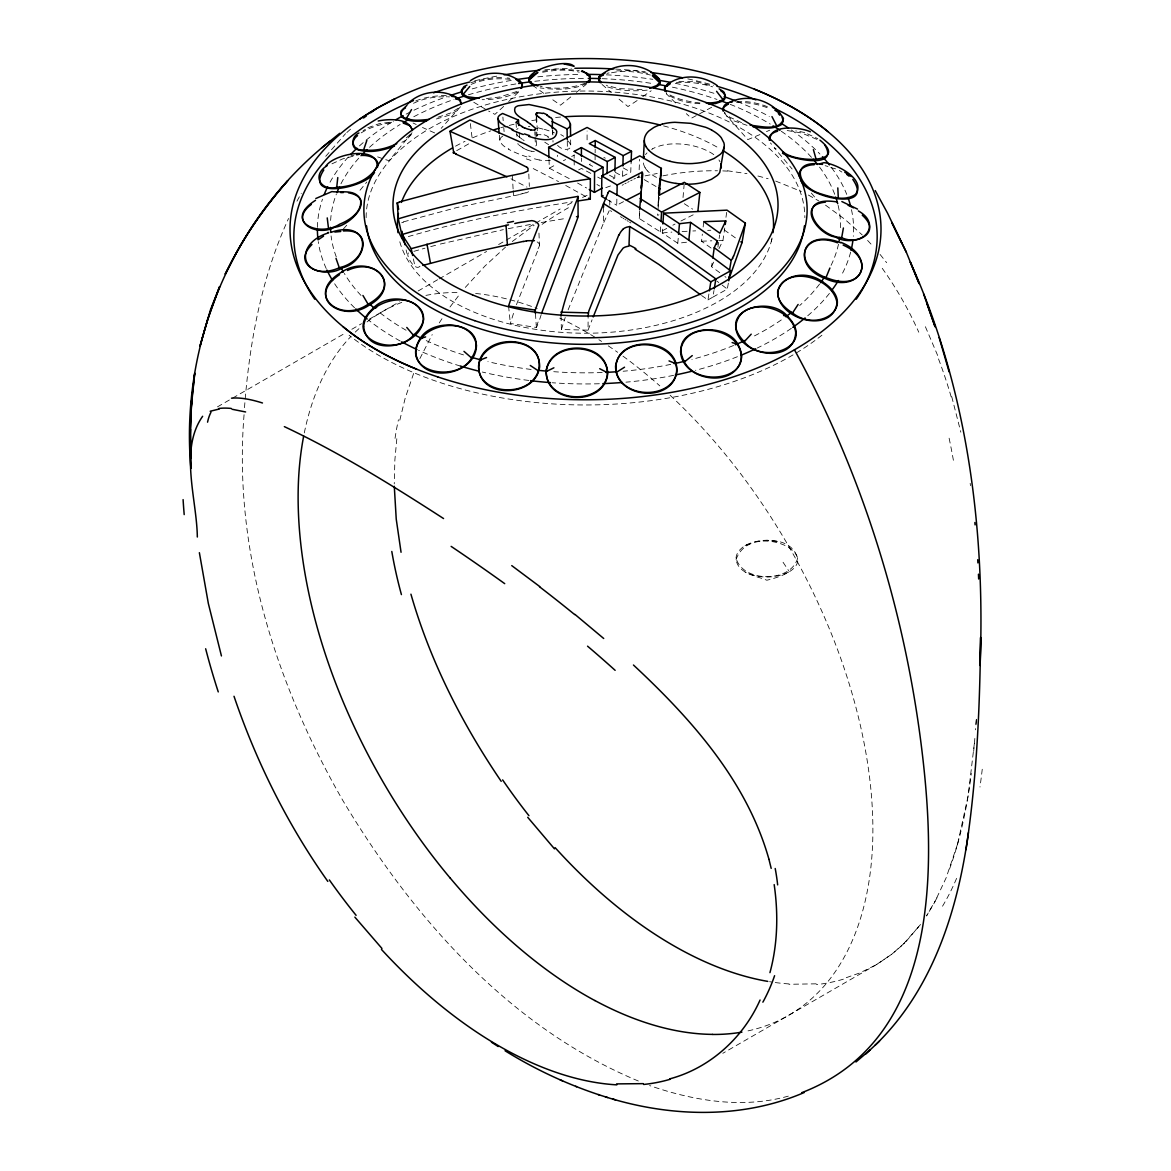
<?xml version="1.0" encoding="UTF-8"?>
<svg xmlns="http://www.w3.org/2000/svg" width="1171" height="1171" viewBox="0 0 1171 1171"><rect width="100%" height="100%" fill="white"/><g stroke="black" fill="none" stroke-linecap="round" stroke-linejoin="round"><path stroke-width="0.75" stroke-dasharray="5 3.75" d="M587.081 139.891L587.095 131.006M560.968 315.628L561.407 329.49L588.062 330.163L588.12 316.316M595.088 159.783L595.131 154.528M595.146 152.786L595.175 149.273M603.548 207.194L603.343 223.515L609.213 210.707M609.754 205.188L609.901 196.801M623.514 201.646L616.722 205.218L616.912 196.787M613.15 178.914L614.76 178.08L614.877 172.913M658.644 197.299L658.043 206.213M615.258 172.313L622.562 176.338L622.826 167.702M622.562 176.338L630.745 172.108L631.14 161.7M666.738 228.433L660.327 231.858L639.249 218.523L639.6 210.18M637.126 177.465L638.854 176.587L639.615 159.315M244.066 414.695C232.97 550.004 276.063 684.376 342.942 800.671C413.319 918.313 510.468 1028.284 639.6 1081.536M658.131 208.701L658.819 196.991M660.327 231.858L660.795 224.671M686.499 242.221L677.789 243.275L662.288 232.956L662.771 225.769M976.336 719.257L975.765 727.206M736.076 559.518C751.401 515.577 845.374 561.377 766.859 580.231C756.159 575.869 738.081 573.702 736.076 559.518C735.505 553.283 740.379 548.716 745.093 545.51C761.311 536.713 793.806 537.343 797.641 559.504M976.292 719.858L975.56 729.826M797.641 558.055C791.172 582.865 742.59 582.865 736.076 558.084M657.956 205.628L658.688 195.733M677.789 243.275L678.243 237.933M683.03 197.533L684.332 182.31M974.843 738.447L974.243 745.254M244.49 407.713C249.364 342.971 261.396 277.82 288.549 218.479M957.776 843.296L968.139 795.753L974.579 741.55M639.249 218.523L639.864 212.039M974.023 747.713L973.672 751.401M659.185 197.548L658.585 202.085L658.483 196.304M711.075 248.032L701.517 241.211L702.337 234.098M703.156 226.984L703.756 221.656M971.286 773.489L971.066 775.231M396.823 438.759L394.876 459.954L394.261 483.886M970.554 779.286C966.485 809.732 960.118 840.017 949.564 868.911M719.77 272.667L711.587 266.681L712.554 259.786M717.911 247.213L719.638 234.947M725.961 217.323L727.001 210.151M718.979 248.691L722.946 240.465L724.747 228.038M701.575 295.516L707.972 299.908L709.114 292.691M707.972 299.908L712.919 297.097L713.988 290.51M712.919 297.097L727.293 289.105L728.494 282.445M399.823 420.169L405.254 397.906L414.066 372.188M561.407 329.49L565.242 317.443M772.07 238.02L771.294 241.431L772.026 238.196M553.005 142.072L552.975 140.491M957.497 844.276L946.139 877.826L934.707 902.182M537.796 324.718L536.377 327.47L510.336 323.445L514.581 310.008M541.222 314.56L538.821 322.054M385.757 159.695L389.021 160.676L412.031 132.733M516.426 304.738L538.294 249.189M588.062 330.163L592.072 319.815M568.111 309.876L603.211 223.807M711.587 266.681L714.251 260.884M419.877 358.589L432.216 334.584M936.99 897.864L926.495 915.971L934.487 902.578M296.966 201.163L301.298 193.259M439.257 322.918L442.96 317.195M449.986 307.022L460.013 293.833M325.728 156.314L345.533 133.67M410.143 134.548L405.664 138.441M360.009 190.258L366.801 182.032M460.51 106.722L441.189 128.342M465.268 287.437L484.955 266.022L505.506 247.125M343.396 228.945L348.211 223.588M905.944 941.601L920.728 924.27L903.251 944.265M411.445 134.445L406.103 140.066L401.902 142.291M904.539 943.006L891.804 954.189L877.665 963.879L722.814 1053.3M503.691 106.415L494.909 114.377L488.644 111.084M508.668 101.599L519.865 90.767C508.58 97.53 495.172 99.652 482.145 99.681M901.816 945.626L891.804 954.189L876.332 964.67M517.889 143.491L518.27 144.677M516.689 129.557L517.084 129.191A8.636 3.879 -3.7 0 1 518.021 128.561M346.792 132.543L353.1 126.892M570.76 96.959L560.499 105.17L549.887 97.764M576.41 92.348L586.305 84.268M512.254 241.533L534.137 225.242M528.633 191.722L526.086 192.966M637.112 100.574L627.963 106.561L617.922 98.203M642.733 96.637L651.178 90.753M361.18 132.879C370.929 126.805 382.258 123.57 393.661 122.648M586.788 83.229C572.678 90.665 555.654 89.757 540.168 87.913M502.754 136.143C495.45 140.183 504.218 147.385 508.887 148.995M363.098 130.713L365.396 129.322M557.572 145.35C564.056 152.698 576.718 149.332 567.481 140.418M217.44 406.879L345.694 332.842M351.827 329.271L361.517 323.694M369.187 319.244L399.531 301.752M418.12 291.008L438.627 279.152M439.11 278.903L486.609 251.472M498.612 244.534L534.913 223.573M535.689 223.134L560.162 208.994M413.524 103.311C424.561 97.852 437.325 96.242 449.503 96.9M456.705 150.649L470.113 143.067M458.256 108.142L451.113 112.826L438.027 117.217M651.603 149.434L652.452 148.951M711.661 107.278L691.402 118.212L686.308 113.675M874.971 965.446L859.573 973.028L843.179 978.751M471.108 84.414C483.828 78.794 498.422 77.842 512.122 79.526M549.023 159.49L549.287 168.185L557.001 164.072M567.291 205.071L573.936 201.632M622.152 185.238L623.47 184.535M658.936 214.747L657.721 215.391L657.487 213.986M624.831 183.818L626.236 183.086M672.842 225.198L675.038 224.056M563.383 160.734L565.652 159.549M627.671 182.339L629.149 181.564M578.635 169.897L581.46 168.448L592.98 174.538M590.286 163.999L589.247 164.54L595.102 167.585M630.657 180.788L632.208 179.983M680.907 221.026L694.623 214.088M633.804 179.163L635.443 178.314M571.668 156.46L574.229 155.157M331.935 163.838L342.591 158.919L354.125 155.977M457.1 110.689L449.079 115.256L435.378 119.252M582.543 197.431L588.31 194.796M516.718 91.528L499.783 97.003L484.926 98.759M759.964 134.563L747.845 139.598L724.22 112.958M766.463 131.635L769.728 130.186M788.625 572.077C775.056 578.635 758.662 578.723 745.093 572.077M542.612 71.255L556.679 68.943L574.185 69.997M745.093 545.51L750.67 543.564M403.468 221.846L456.807 207.56L519.792 194.518M415.734 100.955C425.615 96.886 436.198 95.729 446.795 95.378M419.994 266.227C414.915 271.979 404.888 254.283 408.606 252.921M367.811 127.771L378.921 123.775L393.412 121.711M611.482 72.822C624.319 69.997 637.785 71.826 650.388 75.046M413.875 251.355L424.956 248.193M408.313 236.586C462.077 220.807 517.245 210.443 572.546 201.793M430.708 246.613L438.437 244.549M440.311 244.066L503.34 229.633M788.303 1096.129C742.59 1108.981 693.7 1100.872 649.598 1085.561M637.185 177.743L639.161 177.26M585.207 83.185C571.067 88.615 554.864 89.64 540.109 86.171M470.903 82.687C480.9 79.613 491.132 77.359 501.656 77.667M645.089 175.87L657.224 173.469M508.273 228.652L532.966 223.998M606.959 73.334L609.125 72.909M541.207 222.534L566.12 218.362M736.764 101.526C748.181 100.882 759.803 103.297 770.298 107.878M662.288 232.956L671.861 232.107M676.267 82.731C688.533 81.37 700.887 83.302 712.627 86.859M350.993 155.714L353.891 155.289M616.766 70.875L634.477 70.553L648.149 73.436M678.858 81.589L696.042 81.677L712.729 86.098M536.977 136.173A6.689 3.147 -1.9 0 1 537.518 134.782L537.913 134.738A7.787 3.703 -2.7 0 1 543.081 135.119L543.403 135.236M755.105 541.646L766.888 540.299L778.656 541.661M816.143 983.83L789.049 984.284M542.641 72.265C554.615 70.07 567.35 68.913 579.235 72.163M682.122 231.551L687.362 231.258M692.851 230.98L695.676 230.848M701.517 241.211L711.836 240.802M707.65 230.35L710.812 230.248M642.03 89.538L618.551 88.601L606.271 85.234M718.687 240.582L722.946 240.465M647.182 90.123C632.75 91.558 618.01 90.899 604.324 85.805M699.819 103.721C688.065 103.18 675.945 100.501 666.226 93.621L677.526 104.892M576.776 70.289L579.191 70.406M736.559 102.506C748.02 102.097 759.511 104.424 770.094 108.859M727.44 170.776L746.966 173.63M787.205 130.523L801.476 132.967L817.519 139.598M699.921 102.96C689.251 101.716 678.492 99.828 669.051 94.5M507.131 77.901L509.663 78.281M747.01 125.341L733.734 120.803L726.342 115.944M804.726 132.557L795.899 130.698M539.275 159.988L533.522 158.597M830.751 167.57L836.606 169.122M538.221 127.873L544.222 129.439M757.944 176.001L768.132 178.724M825.131 165.697L827.97 166.443M741.565 122.648L729.855 117.217L726.693 114.275M775.685 181.081L801.315 191.473M377.648 156.87L384.132 159.197M434.646 132.923L422.468 127.463M526.657 149.829L522.661 147.839M807.478 133.86L817.797 138.661M413.07 123.014L416.203 124.492M511.039 178.797L526.979 187.14M533.215 168.565L558.538 181.607M549.287 168.185L570.701 179.353M547.735 137.007L548.701 137.505M603.841 157.426L605.319 158.202M808.385 195.045L818.778 200.914M609.462 175.211L614.76 178.08M565.739 185.472L586.788 197.123M597.693 177.084L600.562 178.636M577.566 183.057L586.569 187.989M623.221 167.907L630.745 172.108M596.947 184.491L599.684 186.013M638.854 176.587L640.186 177.333M644.152 179.602L657.414 187.301M607.266 199.656L616.722 205.218M776.036 148.761L774.177 147.663L792.138 169.005M611.73 211.453L610.457 210.707M473.772 102.258L487.151 110.206M620.498 216.679L622.138 217.66M623.031 218.201L623.967 218.757M624.963 219.372L626.017 220.002M627.129 220.675L628.315 221.407M629.559 222.168L630.891 222.973M839.314 170.41L841.847 172.035M544.764 142.203L548.57 144.662M684.318 203.725L692.647 209.155M537.152 241.899L537.665 242.251A7.538 4.567 -2.5 0 1 539.245 244.022M825.526 205.159L845.008 219.431L862.266 234.976M524.154 140.608L522.808 139.7M724.176 229.897L736.149 238.401M522.164 139.247L518.402 136.319M532.556 85.278L544.12 93.592M724.908 276.517L725.947 277.307M717.033 281.216L718.774 282.533M722.229 285.168L727.293 289.105M602.04 84.458L611.306 92.48M517.948 135.895L516.748 134.533M867.594 240.406L873.259 246.539M724.381 112.226L725.376 113.353M880.109 254.473L886.652 262.685M811.357 193.069L816.773 199.685M770.459 142.935L771.513 144.267M783.062 562.27L788.625 570.643M718.935 159.929L720.033 161.818M645.089 167.658L644.723 166.985A42.419 21.868 5.2 0 1 643.743 164.569A39.58 20.405 5.2 0 1 643.23 161.51M925.397 326.724L938.981 358.589M951.76 396.735L960.835 432.187M406.132 249.95L406.908 253.434M413.378 258.893L415.207 267.427M970.159 483.33L970.496 485.687M470.361 123.628L472.118 138.105M508.565 306.012L510.336 323.445M499.344 135.236L499.812 140.652M502.886 117.1L503.193 120.73M503.793 128.005L504.101 131.635M535.454 313.579L536.377 327.47M516.016 122.384L516.499 129.557M516.616 131.342L516.967 136.729M519.28 132.704L519.734 139.905M512.298 175.313L513.103 188.912M513.205 190.61L513.498 195.718M536.64 116.661L536.977 123.906M537.065 125.721L537.489 134.782M536.157 117.7L536.494 124.931M536.845 132.177L537.021 135.792M534.81 131.738L534.971 135.294M535.045 137.066L535.454 145.936M535.894 131.855L536.552 146.726M528.794 173.981L529.351 186.409M538.967 233.073L539.45 245.544M552.712 129.908L552.873 135.294M552.346 130.493L552.449 134.079M567.276 141.31L567.408 150.181M570.643 139.905L570.716 145.248M574.127 154.835L574.156 158.305M574.171 160.032L574.229 166.97M581.416 158.012L581.431 161.496M594.883 337.189A399.296 230.526 60 0 0 566.735 321.483A407.537 235.283 60 0 0 558.933 317.736M598.908 339.707A399.296 230.526 60 0 1 601.587 341.405M608.276 345.855A407.537 235.283 60 0 1 617.629 352.295M622.957 356.13A407.537 235.283 60 0 1 659.8 385.859M670.119 395.256A407.537 235.283 60 0 1 720.868 448.961A399.413 230.614 60 0 1 745.078 479.656A410.07 236.762 60 0 1 824.443 617.176A399.413 230.614 60 0 1 843.266 665.611A407.537 235.283 60 0 1 872.717 818.441A399.296 230.526 60 0 1 872.278 850.702A407.537 235.283 60 0 1 838.948 966.104A399.413 230.614 60 0 1 824.457 985.689A410.07 236.762 60 0 1 745.063 1031.49M304.299 432.919A407.537 235.283 60 0 1 332.052 360.829A399.413 230.614 60 0 1 346.543 341.244A410.07 236.762 60 0 1 350.832 336.575M355.267 332.11A410.07 236.762 60 0 1 361.019 326.841M367.021 321.923A410.07 236.762 60 0 1 401.843 302.352M425.922 295.399A399.413 230.614 60 0 1 458.476 292.487M475.616 293.467A407.537 235.283 60 0 1 537.211 308.515M662.888 175.84A385.522 311.53 -80.4 0 1 717.486 170.776M722.785 170.907A385.522 311.53 -80.4 0 1 727.411 171.112M605.758 187.682A431.865 351.856 88.7 0 1 612.257 185.325M542.114 224.334A477.695 395.827 80.7 0 1 568.447 207.721M395.037 438.378A353.744 305.163 24.3 0 1 398.433 419.789M788.947 983.918A407.113 236.615 60.5 0 1 769.552 981.693M843.369 979.176A402.985 236.469 61.2 0 1 816.45 984.621M956.605 878.338A400.511 216.781 71.7 0 1 942.406 906.398M982.249 769.245A353.715 103.399 87 0 1 979.981 787.044M949.11 438.188A477.666 301.781 89.3 0 1 953.941 463.379M938.513 358.926A433.153 319.273 -86.6 0 1 951.233 397.042M882.231 268.305A385.493 289.457 -85.4 0 1 918.781 332.213M821.925 335.184A291.667 168.39 0 0 1 349.075 335.184M474.709 80.799A291.667 168.39 0 0 1 497.031 76.1M544.866 69.821A291.667 168.39 0 0 1 571.302 68.372M615.624 69.074A291.667 168.39 0 0 1 645.265 71.753M687.787 78.867A291.667 168.39 0 0 1 713.49 85.249M850.629 252.16A268.1 154.792 0 0 1 840.968 276.107M829.419 293.409A268.1 154.792 0 0 1 807.727 315.76M791.347 328.334A268.1 154.792 0 0 1 757.271 348.007M737.423 356.701A268.1 154.792 0 0 1 695.428 370.343M673.618 375.349A268.1 154.792 0 0 1 625.958 382.17M599.362 383.737A268.1 154.792 0 0 1 552.331 382.756M528.78 380.443A268.1 154.792 0 0 1 482.306 372.027M460.364 366.055A268.1 154.792 0 0 1 418.559 350.275M400.233 341.039A268.1 154.792 0 0 1 368.514 320.078M354.55 307.783A268.1 154.792 0 0 1 333.501 281.991M326.226 268.54A268.1 154.792 0 0 1 318.263 241.607M317.414 227.379A268.1 154.792 0 0 1 322.479 199.172M330.032 182.208A268.1 154.792 0 0 1 348.563 156.724M359.438 145.936A268.1 154.792 0 0 1 392.841 121.506M406.132 114.114A268.1 154.792 0 0 1 446.868 96.666M472.162 88.879A268.1 154.792 0 0 1 512.883 80.155M537.782 76.847A268.1 154.792 0 0 1 580.304 74.402M606.285 74.842A268.1 154.792 0 0 1 652.833 79.335M675.316 83.317A268.1 154.792 0 0 1 713.944 93.299M737.423 101.614A268.1 154.792 0 0 1 769.303 116.471M791.347 129.981A268.1 154.792 0 0 1 819.92 154.045M831.556 167.687A268.1 154.792 0 0 1 846.735 194.371M851.463 209.653A268.1 154.792 0 0 1 853.322 236.279M838.509 244.154A255.029 147.239 0 0 1 830.21 267.076M819.554 284.085A255.029 147.239 0 0 1 799.705 305.514M781.306 319.932A255.029 147.239 0 0 1 752.748 336.765M733.588 345.474A255.029 147.239 0 0 1 691.9 359.424M670.763 364.371A255.029 147.239 0 0 1 623.133 371.236M602.216 372.524A255.029 147.239 0 0 1 553.751 371.69M531.166 369.465A255.029 147.239 0 0 1 487.897 361.634M463.54 354.915A255.029 147.239 0 0 1 425 340.029M406.088 330.251A255.029 147.239 0 0 1 377.56 310.842M361.005 295.458A255.029 147.239 0 0 1 344.274 273.399M336.297 256.917A255.029 147.239 0 0 1 331.086 235.927M330.617 220.441A255.029 147.239 0 0 1 336.297 194.284M340.966 183.774A255.029 147.239 0 0 1 359.863 156.958M369.509 147.312A255.029 147.239 0 0 1 400.131 124.463M413.787 116.734A255.029 147.239 0 0 1 454.026 99.433M468.371 94.807A255.029 147.239 0 0 1 516.865 83.785M534.781 81.297A255.029 147.239 0 0 1 586.51 78.355M602.216 78.677A255.029 147.239 0 0 1 652.364 83.507M672.403 87.166A255.029 147.239 0 0 1 716.974 99.433M730.221 104.351A255.029 147.239 0 0 1 770.211 124.067M781.306 131.254A255.029 147.239 0 0 1 812.045 157.968M819.554 167.116A255.029 147.239 0 0 1 835.128 195.425M838.114 205.379A255.029 147.239 0 0 1 840.471 228.974M771.894 239.045A188.048 108.566 0 0 1 585.5 333.237A188.048 108.566 0 0 1 399.106 239.045M455.548 146.185A188.048 108.566 0 0 1 465.019 141.31M472.63 137.827A188.048 108.566 0 0 1 490.766 130.874M500.778 127.741A188.048 108.566 0 0 1 514.289 124.185M531.78 120.613A188.048 108.566 0 0 1 536.801 119.793M555.61 117.481A188.048 108.566 0 0 1 560.836 117.027M663.562 125.897A188.048 108.566 0 0 1 718.467 147.897M522.12 193.815A62.648 32.364 -3.9 0 1 519.69 194.327M525.852 192.717A26.435 13.95 -3.7 0 1 522.046 193.683M401.712 222.753A35.145 21.063 -11.5 0 1 403.614 222.109M538.118 321.996A86.83 58.155 -12.6 0 1 537.035 324.63M539.597 244.007A20.127 12.017 -5.7 0 1 537.796 249.086M713.798 154.674A37.326 18.707 5.9 0 0 711.5 153.094C699.35 145.848 684.757 143.213 670.749 144.004A35.657 18.297 5.8 0 0 660.707 145.628L658.936 146.199A40.092 20.785 6.3 0 0 652.349 148.893M656.477 177.421A39.668 20.551 4.7 0 1 647.592 170.981M647.548 170.995A36.579 18.941 4.7 0 1 645.06 167.658M645.514 154.66A36.389 18.751 5.7 0 1 647.007 152.903M522.983 147.722A46.84 21.532 -0.1 0 1 519.016 144.999M531.78 151.279A16.277 7.919 -2.4 0 1 526.701 149.8M534.357 151.381A7.831 3.879 -2.7 0 1 531.81 151.249M528.384 126.585A15.516 7.026 -3.5 0 1 529.907 126.629M536.333 128.225A45.288 21.459 -4.1 0 1 537.504 128.473M544.339 129.337A98.32 52.314 -6.9 0 1 554.41 132.879M560.763 134.592A68.635 36.286 -6.6 0 1 563.661 136.275M544.12 134.753A28.763 14.711 -5.5 0 1 548.335 136.729M557.63 155.216A17.433 8.914 -3.3 0 1 557.264 156.49M550.355 160.295A13.54 6.909 -1.9 0 1 544.925 160.632L542.568 160.456A23.581 11.871 -1.8 0 1 540.826 160.251A21.356 10.627 -1.7 0 1 539.26 160.003M530.931 160.412A89.816 41.863 -0.4 0 1 526.306 158.89M530.361 156.519A110.747 43.137 3.2 0 1 528.721 156.006M526.965 156.929A102.184 44.103 1.2 0 1 508.375 149.171M366.128 217.689A219.372 126.658 0 0 1 585.5 91.031A219.372 126.658 0 0 1 804.872 217.689"/><path stroke-width="1.5" d="M588.12 316.316L588.72 311.281L618.786 234.99M578.459 200.885L590.286 199.099L590.36 178.797L525.75 144.428L471.503 120.598L469.937 119.998L449.986 131.313L453.821 153.167M461.447 104.395L459.837 100.369L455.797 98.525M595.19 147.531L595.249 140.52L623.177 155.626L631.52 151.293L631.14 161.7M589.233 189.468L594.444 192.381L594.575 171.961L603.065 167.263L602.963 175.796M606.329 199.099L601.601 196.362L601.835 176.001L639.776 155.86L661.352 168.346L659.478 192.732M603.548 207.194L603.592 203.564L608.13 192.761M607.09 173.557L607.281 161.539L615.229 157.412L614.921 171.186M616.956 195.103L617.176 184.989L601.835 176.001M622.87 165.975L623.177 155.626M622.635 229.443L623.748 228.594A11.388 6.982 2.3 0 1 626.866 227.159L629.691 226.545L628.973 246.1L626.207 246.715A11.256 6.894 2.2 0 0 623.133 248.12L617.981 255.015L593.199 316.946M639.629 209.419L642.645 175.328A29.246 16.321 0.5 0 0 642.733 174.274L642.542 173.015A6.894 3.85 2.2 0 0 642.074 172.196L617.176 184.989M640.669 201.998L641.108 191.883M641.254 188.516L641.386 185.135M641.386 187.521L642.074 172.196M643.421 157.997L644.328 140.447M412.192 130.567C409.616 117.627 387.777 118.9 378.204 121.008M661.015 221.07L661.6 212.083L699.863 192.425L684.332 182.31L658.922 195.323L658.673 193.654A61.258 35.203 5.1 0 1 658.673 192.293L659.244 186.013M662.888 223.983L663.591 213.195L727.001 210.151L745.385 223.222L741.99 242.66L730.441 274.834M678.551 234.39L679.458 223.72L663.591 213.195M840.778 242.778C800.788 227.159 789.722 265.919 828.848 278.625C865.75 292.062 874.576 255.117 840.822 242.338M607.632 372.832C604.909 405.195 546.813 404.654 546.11 371.631C549.419 339.766 606.373 340.278 607.632 372.832L599.698 368.689M688.826 240.201L690.583 222.417L679.458 223.72M641.108 201.163L641.035 201.924M697.931 210.853L699.863 192.425M327.09 165.711C311.603 174.903 320.342 191.341 336.721 187.36L337.775 177.582M659.288 185.618L660.459 176.836A67.142 37.472 0.7 0 0 660.561 175.167M712.802 258.059L714.237 247.725L717.311 240.963L690.583 222.417M716.828 244.446L717.311 240.963M685.577 184.213A38.965 19.658 4.8 0 0 692.632 184.023L694.989 183.847A38.058 19.117 4.8 0 0 705.103 181.798L711.456 179.309L717.208 175.504A34.808 17.536 5.1 0 0 719.784 172.371L724.22 146.931A39.243 19.761 5.4 0 0 723.854 142.745L721.277 137.739A37.984 18.999 6 0 0 711.587 130.083M725.259 224.481L725.771 220.938L703.756 221.656L719.872 233.205L725.771 220.938M874.971 1045.381C932.731 990.022 957.878 909.867 968.432 832.566M965.958 849.722C976.746 779.549 979.864 708.382 980.61 637.478L980.098 665.465C985.323 528.136 967.173 388.157 910.277 262.07L919.147 283.675L906.369 252.307L891.717 222.344L906.369 252.307M709.392 290.891L710.812 281.86L730.587 270.808C692.31 241.782 650.871 212.536 609.374 190.8A35.598 20.756 2.7 0 0 608.027 192.747M714.266 288.856L715.862 278.976L714.354 277.805L661.849 240.187L603.592 203.564M724.22 146.931L722.727 151.322A35.964 18.107 5.1 0 1 720.209 154.426L714.047 158.524L707.533 161.1A39.404 19.79 4.7 0 1 697.082 163.15L692.31 163.559A39.96 20.2 4.9 0 1 685.02 163.501L677.614 162.798A37.955 19.512 4.8 0 1 670.002 161.291M729.474 270.428L731.231 260.299L732.826 258.22M858.358 210.926C882.553 224.408 863.1 247.388 841.686 237.698L843.398 227.994M728.801 280.791L730.587 270.808M661.352 168.346L660.737 172.283A91.192 50.602 8.7 0 0 660.707 175.182M560.968 315.628C569.911 277.103 588.823 240.758 603.475 203.856M479.642 360.214C470.64 394.612 529.219 400.233 538.367 370.87C547.033 336.882 489.39 331.481 479.642 360.214L486.55 357.536M769.947 972.647C777.72 944.046 778.393 913.848 774.177 884.603M605.056 73.056L599.098 76.671L598.63 79.774L600.24 82.731M577.801 197.431L577.962 196.801A4.83 2.796 -0.5 0 0 577.991 196.421L522.734 205.789L473.552 215.845L418.032 229.838L402.692 234.332L403.058 235.708A48.86 29.641 -10.3 0 0 403.717 237.04M552.288 128.693L552.463 119.515L550.751 117.437M541.705 312.994L572.809 231.243M377.384 167.438C380.648 158.729 368.997 155.011 362.351 155.465M577.508 198.47L546.345 279.21L535.235 310.11L535.454 313.579M358.911 132.967C349.017 137.885 352.208 151.527 363.654 149.844L366.845 140.418M733.69 256.156L745.385 223.222M573.19 230.292L577.976 217.264A7.553 4.377 -0.4 0 0 578.108 216.489M826.111 277.293L829.902 268.027M643.962 157.529L644.387 156.533M760.067 1000.019C743.322 1037.726 709.919 1068.142 669.797 1078.857M460.862 104.219L460.408 99.945C444.878 88.206 421.062 89.991 407.508 104.087M729.592 276.824L728.874 278.01M599.098 76.671C615.975 61.287 643.991 61.639 659.375 79.043L660.078 82.219L658.146 85L649.627 88.264M573.731 66.088C564.568 56.515 507.497 76.554 537.884 85.966M420.111 338.595C399.135 372.612 457.334 383.561 471.65 358.033C492.654 324.411 434.895 313.857 420.111 338.595L425.615 336.911M406.923 105.346L401.082 110.982C399.706 114.509 402.941 118.183 406.469 118.359L411.533 109.576M521.739 88.206L522.134 84.268L517.919 81.033M792.533 312.979C818.602 333.676 859.368 306.099 822.847 282.035C796.529 262.187 755.573 289.574 792.533 312.979L798.124 304.46M536.889 112.987L535.981 114.085A5.343 2.518 -2.2 0 0 536.142 114.846L538.748 117.1M311.984 244.476C289.632 266.534 325.655 279.327 342.561 267.749C364.547 262.802 374.31 228.506 343.425 230.994M323.781 170C303.201 201.368 367.474 186.906 374.515 172.357M466.995 85.059L463.936 86.595L461.228 90.679L463.174 94.339L469.761 86.478M520.817 88.367C522.486 86.947 522.998 84.166 521.402 82.497C507.38 70.509 485.409 70.392 470.332 80.726M744.258 341.712C714.778 311.808 769.142 293.584 787.79 316.58C817.007 346.967 762.541 365.513 744.258 341.712L751.211 334.174M372.949 308.471C341.405 337.16 393.676 358.575 413.436 335.257C445.287 307.08 393.061 285.973 372.949 308.471L376.638 307.519M465.473 86.932C462.208 88.747 459.603 93.182 463.379 96.066L469.688 98.73L474.138 99.052M202.642 416.276C179.075 449.62 196.874 499.109 197.328 537.021M717.15 85.542C702.351 74.49 679.195 73.553 665.23 86.303C663.796 88.001 664.513 90.899 666.46 91.909M855.957 1061.995L870.141 1049.875M865.72 1054.046L879.538 1041.063M534.723 129.966L535.542 129.073A4.011 2.005 -2.8 0 0 535.733 128.488L529.863 123.526M516.016 122.384L518.475 120.115L502.579 113.47L500.061 114.919A11.886 5.562 -4.2 0 0 498.773 116.163A13.335 6.25 -4 0 0 497.953 117.817L499.183 133.435M329.885 141.208C232.487 218.289 179.749 344.933 190.902 468.429L190.39 429.04L191.634 400.731L194.752 373.095L190.844 411.328L191.634 400.731L190.068 439.549L190.39 429.04L190.741 458.066M529.029 80.082L536.655 73.363M357.55 135.646C352.939 138.734 350.495 146.287 356.555 149.346C368.982 153.679 382.566 150.678 394.481 146.053M311.325 204.427C287.817 222.109 317.282 237.069 334.569 227.247C350.188 225.944 377.223 197.811 348.49 192.82M684.435 361.956C666.226 327.675 724.307 319.039 738.008 344.45C756.246 379.111 697.623 388.128 684.435 361.956L692.251 355.589M321.557 147.97L339.766 133.304M325.845 166.267C332.784 154.396 378.101 144.487 377.15 166.75C369.172 180.495 351.9 186.613 336.721 187.36M318.571 239.499L323.547 236.147M586.773 82.468L589.818 79.643L590.272 76.481L586.788 73.041L581.431 71.329M719.184 88.864L723.59 91.66C730.411 101.555 712.07 103.663 705.762 102.682M341.683 272.111C304.182 293.672 339.751 324.162 368.104 304.211C406.088 283.323 370.285 253.024 341.683 272.111L343.279 271.57M363.537 118.008L366.435 115.9M370.768 112.738L376.55 108.522L394.876 98.803M359.702 119.105L376.55 108.522M339.531 274.658C304.958 297.902 342.547 323.152 368.602 305.514C401.887 287.393 377.574 256.156 347.494 270.442M616.429 372.305C610.325 338.404 667.763 334.364 676.209 363.844C682.708 398.155 624.275 402.385 616.429 372.305L624.538 367.196M552.068 121.535L567.071 128.898L568.491 127.932A12.398 6.133 -1.6 0 0 569.794 126.527A13.584 6.719 -1.7 0 0 570.409 124.99C569.384 116.778 558.962 114.173 552.727 110.835A103.619 54.92 -6.8 0 0 544.5 107.864L529.058 104.541L518.241 105.756A8.87 3.996 -3.6 0 0 515.123 107.586C512.195 114.948 523.188 118.344 527.872 122.267M396.764 143.638C386.708 148.644 374.866 151.396 363.654 149.844M453.045 152.772L454.275 152.054M405.517 107.878C402.268 109.269 399.662 113.66 401.858 116.939C408.781 122.633 418.237 120.92 426.566 121.111M594.444 192.381L602.172 188.107M601.601 196.362L603.065 195.557M548.979 157.748L548.657 147.297L587.095 127.449L631.52 151.293M315.497 200.329C282.899 220.938 318.088 238.094 339.839 224.1C349.573 220.265 362.688 211.702 360.492 199.612C355.281 188.648 341.273 192.922 331.876 191.59L315.804 198.514M530.229 76.364L537.943 72.558M574.097 151.381L581.387 147.59L607.281 161.539M626.368 200.168L641.166 192.63M595.249 140.52L589.306 143.594L615.229 157.412M588.091 82.482L589.13 81.955C591.501 79.584 590.199 75.295 586.847 74.798M750.113 125.195C760.081 126.029 780.384 131.825 783.458 118.447C771.894 98.437 743.614 92.231 724.586 105.112L723.297 107.556L723.693 110.879M546.11 371.631L553.898 367.796M670.061 84.005L665.128 87.049L664.747 91.001M534.137 75.12L529.526 78.662L528.926 80.536L530.243 83.126L534.093 85.659M801.711 1092.689C941.191 1038.999 936.683 864.71 920.787 741.433C903.09 604.675 860.758 470.83 794.45 349.792M331.7 232.121C369.553 219.416 373.183 259.245 339.312 267.793C302.791 283.309 290.832 244.534 328.714 232.78L328.129 232.326M210.165 411.255L219.24 409.016M804.316 1092.47C741.653 1119.447 669.666 1117.134 605.436 1096.876M728.142 104.087L723.561 107.381L722.99 111.011M670.163 83.258L667.221 84.151M777.588 131.211C773.533 132.294 767.986 134.943 769.259 140.11M399.238 201.983L453.221 187.609L523.159 173.103L527.931 171.083L528.048 168.419A13.862 7.699 -3.1 0 0 526.833 167.248M402.458 236.264L402.59 238.284L398.301 218.816C461.037 200.007 525.662 188.458 590.36 178.797M422.863 265.407L466.248 253.917L523.335 241.402M662.362 124.155L660.766 124.624A39.551 20.405 6 0 0 658.658 125.326A41.834 21.678 6.2 0 0 653.74 127.537L649.115 130.771A37.648 19.409 5.8 0 0 646.041 134.372L645.06 136.363A40.604 20.932 5.2 0 0 644.753 143.579A43.254 22.293 5.2 0 0 645.792 146.038L646.172 146.741M508.551 224.847L457.759 236.132L411.197 248.662L403.644 237.054M819.846 163.808L824.077 162.667C835.772 163.706 867.008 179.265 855.401 194.474C845.242 201.397 831.805 197.299 821.003 193.903C796.953 186.979 789.517 158.671 822.54 164.438M603.255 75.134L600.606 76.174L598.674 78.955L601.382 82.76M356.672 154.821L359.321 154.294M526.511 240.743L534.444 240.641M653.696 88.118L658.102 85.761L660.02 83.243L659.829 81.355L655.994 77.637M819.949 140.154C849.78 164.16 793.543 162.74 782.945 151.601M334.862 232.048L340.746 231.492M577.493 216.576L576.483 216.737M814.167 164.745C807.156 164.599 796.178 169.063 799.866 177.86M708.323 103.97L715.642 103.531L722.595 101.13C727.454 98.262 724.6 92.919 720.78 90.767M643.274 1083.643L616.532 1083.892M825.453 202.129C796.104 205.013 818.5 234.947 835.538 237.025C851.537 247.022 884.368 234.815 862.251 215.186M479.188 98.247L467.58 96.812L463.174 94.339M730.221 102.199L732.168 102.097M429.245 119.383C421.736 119.984 413.641 121.345 406.469 118.359M340.688 192.571L343.425 192.542M560.85 312.159L588.12 312.862M683.191 184.169L675.945 183.452M455.475 96.842L451.611 96.344M836.606 201.88C793.982 195.015 813.86 235.839 841.686 237.698M232.019 409.25L245.603 411.958M535.235 310.11L508.565 306.012L517.172 280.498L538.689 225.593A10.217 6.192 -2.7 0 0 538.44 224.422A6.777 4.099 -2.5 0 0 537.635 223.237L536.742 222.505A11.3 6.865 -2.8 0 0 534.225 221.158L533.8 221.056A7.275 4.406 -2.6 0 0 531.678 220.631L518.299 222.695A142.481 72.309 -5.5 0 1 514.786 223.5M403.483 123.175L410.084 125.795L412.529 130.127M564.1 63.922L573.995 66.162M652.54 74.929L659.375 79.043M783.619 315.467L787.79 316.58M669.988 161.291L667.543 160.617A34.691 18.048 4.6 0 1 664.308 159.563L661.308 158.348A48.45 24.884 4.9 0 1 658.863 157.192A40.092 20.771 4.7 0 1 648.705 150.122M820.695 281.421L822.847 282.035M542.524 113.499L541.822 113.309A7.787 3.703 -2.7 0 0 536.889 112.958M752.894 126.673C762.365 128.254 773.27 129.747 781.862 124.36L783.297 120.906L782.096 117.217M505.052 1050.768C534.664 1069.108 566.413 1084.053 599.493 1094.958M612.696 1098.998L615.536 1099.862M528.648 136.304C536.45 138.954 556.401 144.296 556.781 131.518A22.381 11.417 -3.1 0 0 555.698 129.644L538.923 117.232M598.176 1094.563L607.529 1097.505M732.138 342.561L738.008 344.45M848.082 205.262L853.469 207.853M837.514 242.778C801.476 229.179 790.967 266.285 825.57 278.654C858.123 293.789 878.982 260.972 843.135 245.061M782.477 153.211C791.859 159.3 839.505 169.546 824.984 145.292M810.347 131.796C801.652 127.361 768.557 123.628 770.079 140.242M520.436 81.297L516.104 79.526M754.373 89.157C780.72 99.784 806.029 113.514 827.999 131.664M416.627 369.158C390.28 358.531 364.971 344.801 343.001 326.665M669.036 360.902L676.209 363.844M659.976 179.061L662.932 180.246A34.222 17.77 4.7 0 0 666.079 181.3L668.495 181.959A37.252 19.073 4.9 0 0 675.974 183.393M629.691 226.545L656.448 242.69L710.812 281.86M560.206 1079.852L562.592 1080.892M455.46 153.928L506.955 176.821M575.634 1086.307L576.571 1086.732M524.813 128.21L522.193 126.892M284.348 426.625C339.824 452.811 392.109 485.262 443.56 518.548M841.861 201.558L857.538 209.097M548.657 147.297L594.575 171.961M546.813 115.27L548.994 116.412M574.288 151.483L603.065 167.263M449.986 131.313L495.099 151.132L526.862 167.248M590.286 199.099L588.632 198.177M635.106 249.174L658.922 264.47L700.229 294.55M780.12 113.514L774.821 110.162M658.746 188.077L660.078 188.868M506.018 126.849L500.119 122.618L497.938 118.988M851.434 176.543L844.774 172.225M640.083 198.499L661.6 212.083M491.41 1042.175L498.202 1046.537M530.273 365.469L538.367 370.87M582.236 70.684L590.272 76.481M714.237 247.725L731.231 260.299M511.742 565.622L539.729 586.554M740.804 241.782L741.99 242.66M846.882 174.479L849.034 176.133M574.946 614.409L603.709 638.488M463.979 351.373L471.65 358.033M633.452 665.026C691.212 718.848 746.454 780.735 768.63 858.167M652.335 75.749L659.756 82.79M852.795 179.397C875.674 212.727 806.19 197.343 800.525 179.836M381.951 948.466L354.857 917.127M554.469 848.858L527.726 817.314M778.334 113.572L779.754 115.197M406.776 327.456L413.436 335.257M716.564 91.309L722.829 99.403M327.821 881.412C287.685 824.75 256.361 761.984 234.01 696.277M501.203 781.32C462.135 723.883 430.123 661.088 410.933 594.18M362.937 295.473L368.104 304.211M875.235 190.595L887.603 213.254L901.655 242.69M771.967 116.617L776.593 125.59M927.154 304.211L935.087 326.826L923.597 293.906M336.018 258.381L339.312 267.793M939.142 337.541L949.11 371.851M221.436 655.936L208.336 603.446L199.377 552.697M813.406 149.639L816.07 159.183M768.732 858.548L768.908 859.192M769.04 859.704L771.177 868.37M402.692 234.332L404.99 244.739M398.682 209.287L397.232 202.671L398.301 218.816M411.197 248.662L412.646 255.483M426.991 244.212L430.46 263.168M401.053 552.273L396.237 519.134L394.29 486.302M327.236 217.908L328.407 227.672M974.872 522.515L975.092 524.901M506.033 225.33L507.394 244.871M402.121 231.302L402.253 233.278M518.475 120.115L518.826 125.517M977.726 559.709L977.902 562.914M837.807 187.916L838.29 197.709M536.464 113.031L536.64 116.661M978.458 574.171L978.663 579.001M567.071 128.898L567.247 139.539M570.423 123.833L570.599 136.334M577.991 196.421L578.093 216.489M581.387 147.59L581.416 156.285M741.931 1032.105A399.413 230.614 60 0 1 712.524 1034.447M712.51 1034.388A407.537 235.283 60 0 1 594.883 1000.532M594.883 1000.576A399.296 230.526 60 0 1 566.735 983.772A407.537 235.283 60 0 1 450.132 877.957M450.118 877.987A399.413 230.614 60 0 1 425.922 847.262A410.07 236.762 60 0 1 346.557 709.758A399.413 230.614 60 0 1 327.734 661.322A407.537 235.283 60 0 1 298.283 508.477A399.296 230.526 60 0 1 298.722 476.216A407.537 235.283 60 0 1 303.67 436.095M401.419 594.59A400.511 301.474 54.4 0 1 391.802 551.468M528.926 815.675A402.985 234.42 60.7 0 1 502.637 779.915M767.766 981.386A407.113 236.615 60.5 0 1 555.098 847.628M451.142 546.389A385.522 68.196 36.2 0 1 504.716 583.656M539.524 586.773A431.865 122.501 37.2 0 1 574.668 614.57M587.549 646.172A477.695 172.81 36.3 0 1 615.141 670.339M775.202 868.501A353.744 255.483 17.5 0 1 777.646 884.881M774.587 975.692A400.511 245.149 42.6 0 1 762.877 1002.171M670.032 1079.311A402.985 229.604 59.6 0 1 643.596 1084.463M616.854 1084.858A407.113 232.605 59.7 0 1 381.468 949.447M356.101 915.341A402.985 226.823 59.2 0 1 329.344 879.919M218.26 691.915A400.511 171.815 62.1 0 1 205.657 648.763M184.198 514.596A353.715 50.909 74.8 0 1 183.1 499.622M207.56 422.175A477.666 104.643 52.6 0 1 210.97 412.265M218.743 408.503A433.153 90.226 43.6 0 1 231.243 408.445M231.492 398.184A385.493 77.242 42.2 0 1 262.48 402.985M772.377 107.278A291.667 168.39 0 0 1 856.235 299.205M314.765 299.205A291.667 168.39 0 0 1 413.422 100.604M433.621 92.802A291.667 168.39 0 0 1 469.659 82.029M504.13 74.856A291.667 168.39 0 0 1 539.626 70.275M574.859 68.284A291.667 168.39 0 0 1 613.853 68.972M650.695 72.441A291.667 168.39 0 0 1 682.634 77.784M716.901 86.23A291.667 168.39 0 0 1 755.88 99.901M852.971 239.835A268.1 154.792 0 0 1 851.068 250.418M838.407 280.528A268.1 154.792 0 0 1 831.556 290.642M805.121 317.941A268.1 154.792 0 0 1 792.782 327.324M755.676 348.768A268.1 154.792 0 0 1 740.819 355.325M691.988 371.207A268.1 154.792 0 0 1 675.316 374.998M622.313 382.478A268.1 154.792 0 0 1 602.831 383.62M550.502 382.624A268.1 154.792 0 0 1 530.565 380.663M479.012 371.207A268.1 154.792 0 0 1 460.364 366.055M416.935 349.529A268.1 154.792 0 0 1 401.697 341.844M367.196 319.01A268.1 154.792 0 0 1 355.75 308.939M332.593 280.528A268.1 154.792 0 0 1 326.929 270.062M318.029 239.835A268.1 154.792 0 0 1 317.4 229.165M324.265 194.371A268.1 154.792 0 0 1 327.66 186.731M351.08 154.045A268.1 154.792 0 0 1 356.965 148.234M395.915 119.705A268.1 154.792 0 0 1 403.161 115.68M450.264 95.51A268.1 154.792 0 0 1 462.033 91.762M516.396 79.599A268.1 154.792 0 0 1 530.565 77.652M587.227 74.373A268.1 154.792 0 0 1 602.831 74.695M658.117 80.155A268.1 154.792 0 0 1 670.236 82.307M724.132 96.666A268.1 154.792 0 0 1 735.783 100.969M781.174 123.35A268.1 154.792 0 0 1 788.507 128.049M822.437 156.724A268.1 154.792 0 0 1 829.419 164.906M847.921 197.445A268.1 154.792 0 0 1 850.629 206.155M839.709 237.435A255.029 147.239 0 0 1 839.168 240.802M824.34 277.234A255.029 147.239 0 0 1 820.564 282.723M791.523 312.379A255.029 147.239 0 0 1 785.785 316.756M744.976 340.498A255.029 147.239 0 0 1 735.256 344.786M684.903 361.195A255.029 147.239 0 0 1 674.203 363.654M616.166 371.778A255.029 147.239 0 0 1 605.714 372.378M546.989 371.148A255.029 147.239 0 0 1 540.241 370.504M481.325 359.995A255.029 147.239 0 0 1 471.62 357.345M421.736 338.478A255.029 147.239 0 0 1 413.787 334.467M373.447 307.402A255.029 147.239 0 0 1 369.509 303.889M343.41 271.906A255.029 147.239 0 0 1 340.966 267.427M330.749 232.487A255.029 147.239 0 0 1 330.485 227.32M336.882 192.776A255.029 147.239 0 0 1 339.502 186.76M361.005 155.743A255.029 147.239 0 0 1 366.977 149.683M403.087 122.692A255.029 147.239 0 0 1 409.147 119.237M455.621 98.876A255.029 147.239 0 0 1 465.15 95.788M518.621 83.507A255.029 147.239 0 0 1 531.166 81.736M588.252 78.369A255.029 147.239 0 0 1 600.46 78.603M657.429 84.327A255.029 147.239 0 0 1 667.455 86.171M720.18 100.56A255.029 147.239 0 0 1 728.508 103.692M773.065 125.824A255.029 147.239 0 0 1 779.974 130.332M813.186 159.256A255.029 147.239 0 0 1 817.519 164.482M835.699 197.079A255.029 147.239 0 0 1 837.704 203.71M722.888 150.532A188.048 108.566 0 0 1 773.036 232.678M397.964 232.678A188.048 108.566 0 0 1 398.447 213.459M401.433 202.422A188.048 108.566 0 0 1 452.533 147.897M494.25 129.732A188.048 108.566 0 0 1 499.124 128.225M566.076 116.676A188.048 108.566 0 0 1 660.195 125.019M456.002 153.694A56.428 24.269 -3.5 0 1 454.348 152.962M629.764 245.383A65.766 43.107 -1.3 0 1 635.897 248.618M523.408 241.563A61.58 39.258 -2.1 0 1 526.584 240.904M720.838 163.911A38.35 19.322 5.4 0 1 721.248 167.995M643.655 158.509A39.58 20.405 5.2 0 1 643.991 157.529M659.449 195.162A90.094 49.987 8.8 0 1 659.522 192.747M730.148 274.775A42.932 27.021 4.2 0 1 729.196 276.722M397.423 202.934A36.828 22.088 -11.5 0 1 399.384 202.276M619.064 235.034A33.666 20.668 2.4 0 1 622.782 229.501M577.83 197.562A44.278 25.601 -1.7 0 1 577.566 198.47M513.484 221.392A143.389 70.026 -5.9 0 1 507.424 222.666M711.69 130.04A39.873 20.053 5.9 0 0 705.747 127.332L690.788 123.336L674.818 122.296A36.96 18.956 5.8 0 0 662.318 124.111M648.661 150.137A37.135 19.248 4.7 0 1 646.129 146.741M529.731 135.675A117.51 48.406 2.2 0 1 524.388 133.918M523.247 134.489A109.532 46.577 1.5 0 1 512.108 129.996M512.986 129.63A83.727 36.125 1.1 0 1 506.838 126.585M548.54 116.632A35.13 17.184 -3 0 1 550.311 117.612M543.183 113.06A28.455 14.476 -5.3 0 1 547.369 115.007M534.723 129.981A7.977 3.937 -2.6 0 1 530.77 129.937M529.746 123.57A132.294 57.818 2 0 1 527.755 122.296M522.603 126.731A47.821 22.029 -0.2 0 1 517.114 122.984M530.873 129.82A17.272 8.197 -1.6 0 1 525.106 128.063M733.412 256.098A43.517 27.445 4.5 0 1 732.446 258.118M804.418 225.871A219.372 126.658 0 0 1 585.5 344.347A219.372 126.658 0 0 1 366.582 225.871M795.709 332.769C793.587 365.542 738.579 355.691 735.71 327.412C737.906 294.77 792.694 304.606 795.709 332.769M837.031 303.04C832.435 334.847 777.471 319.668 777.632 291.784C785.843 263.519 833.606 277.703 837.031 303.04M476.436 345.152C476.553 375.496 420.872 385.288 415.749 353.159C416.129 323.094 471.035 313.389 476.436 345.152M615.58 366.025C614.848 398.184 671.891 403.995 676.853 371.88C677.453 339.81 620.645 334.013 615.58 366.025M363.654 326.841C367.621 358.502 420.901 346.982 423.565 319.332C420.008 287.041 365.425 298.664 363.654 326.841M478.602 365.762C477.87 399.531 535.645 397.877 539.641 366.933C540.094 333.457 483.023 335.155 478.602 365.762M741.448 356.906C737.847 389.562 681.698 381.731 680.556 351.315C684.274 318.775 740.16 326.577 741.448 356.906M546.374 370.095C543.666 403.512 601.338 407.347 607.398 376.111C610.003 342.796 552.551 338.99 546.374 370.095M207.589 319.698L199.992 346.074L210.604 309.451L219.548 286.719L207.589 319.698M230.204 264.719L225.154 274.16C241.709 240.377 262.626 208.877 287.685 180.802C265.29 206.374 245.339 234.215 230.204 264.719M437.749 376.916A295.502 170.615 0 0 0 881.002 229.165A295.502 170.615 0 0 0 437.749 81.414A295.502 170.615 0 0 0 437.749 376.916M472.542 294.887A192.512 111.143 0 0 0 776.988 216.372A192.512 111.143 0 0 0 506.97 103.414A192.512 111.143 0 0 0 472.542 294.887M474.679 320.664A221.626 127.961 0 0 0 807.126 209.858A221.626 127.961 0 0 0 474.679 99.037A221.626 127.961 0 0 0 474.679 320.664"/></g></svg>
